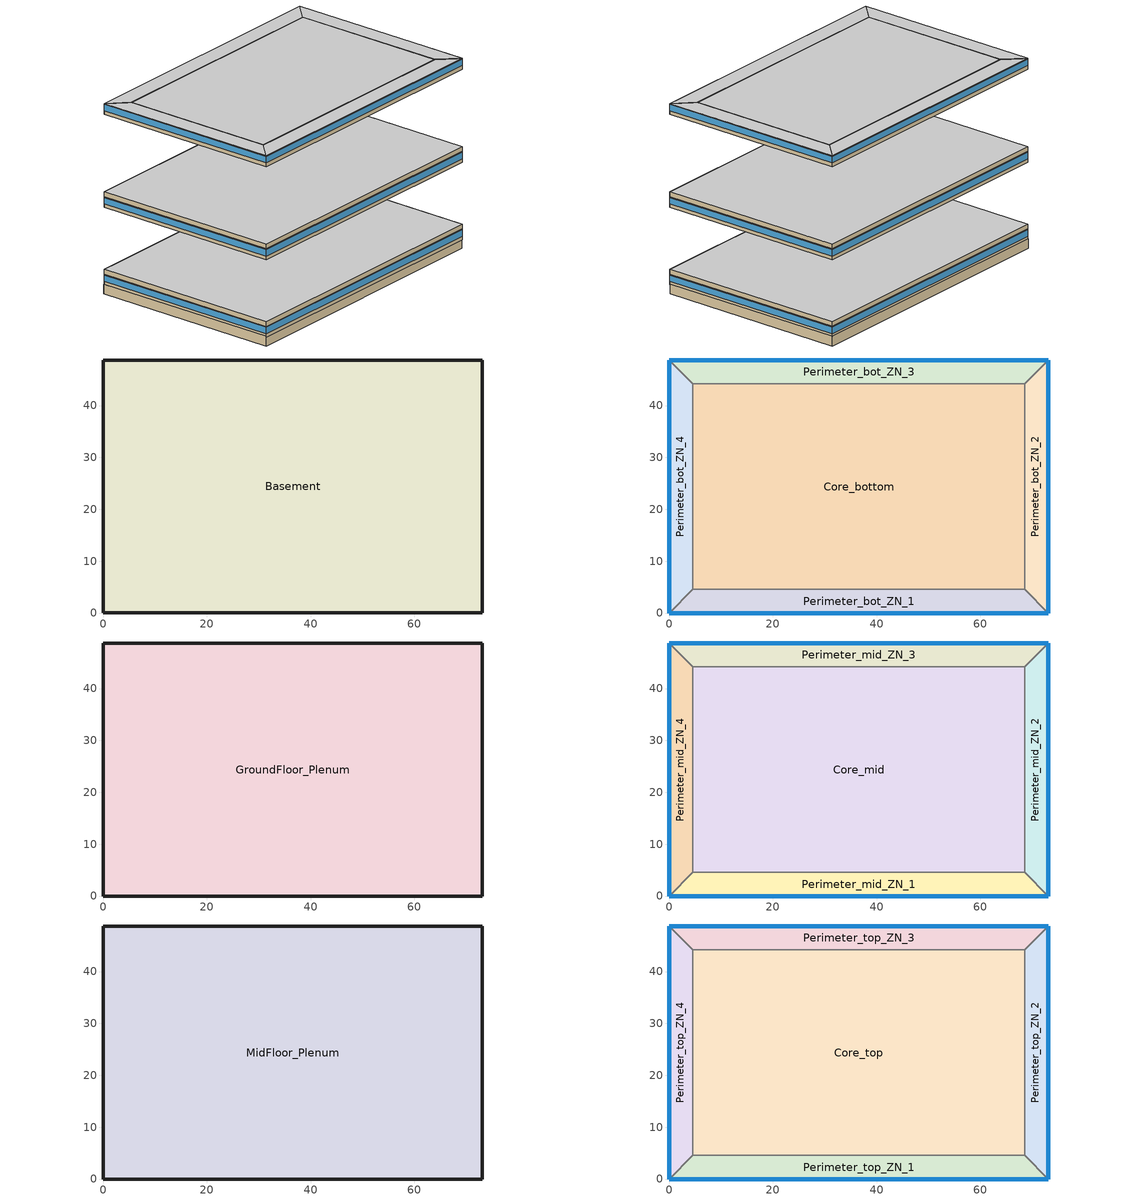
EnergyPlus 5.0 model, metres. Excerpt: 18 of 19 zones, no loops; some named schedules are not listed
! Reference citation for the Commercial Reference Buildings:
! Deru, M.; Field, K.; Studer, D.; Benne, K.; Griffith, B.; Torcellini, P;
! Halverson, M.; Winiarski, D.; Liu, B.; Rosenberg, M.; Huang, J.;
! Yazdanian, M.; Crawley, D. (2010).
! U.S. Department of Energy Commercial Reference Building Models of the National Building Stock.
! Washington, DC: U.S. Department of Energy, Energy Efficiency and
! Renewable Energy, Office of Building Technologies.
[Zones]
Basement
 floor ground (ext-slab): 73.11,48.78 73.11,0.04 0,0.04 0,48.78 z-2.24
 wall ground (Underground Wall Non-res): 73.11,0.04 73.11,48.78 0,48.78 0,0.04 73.11,0.04 z-2.24:0.2
Core_bottom
 floor to Basement (INT-FLOOR-TOPSIDE): 68.53,44.16 68.53,4.57 4.57,4.57 4.57,44.16 z0
 wall to Perimeter_bot_ZN_2 (int-walls): 68.53,4.57 68.53,44.16 z0:2.74
 wall to Perimeter_bot_ZN_3 (int-walls): 68.53,44.16 4.57,44.16 z0:2.74
 wall to Perimeter_bot_ZN_1 (int-walls): 4.57,4.57 68.53,4.57 z0:2.74
 wall to Perimeter_bot_ZN_4 (int-walls): 4.57,44.16 4.57,4.57 z0:2.74
Perimeter_bot_ZN_1
 floor to Basement (INT-FLOOR-TOPSIDE): 68.53,4.57 73.11,0 0,0 4.57,4.57 z0
 wall outside (Mass Non-res Ext Wall): 0,0 73.11,0 z0:2.74
 wall to Perimeter_bot_ZN_2 (int-walls): 73.11,0 68.53,4.57 z0:2.74
 wall to Perimeter_bot_ZN_4 (int-walls): 4.57,4.57 0,0 z0:2.74
 window (Window Non-res Fixed): 0,0 73.11,0 z0.91:2.5
Perimeter_bot_ZN_2
 floor to Basement (INT-FLOOR-TOPSIDE): 68.53,44.16 73.11,48.74 73.11,0 68.53,4.57 z0
 wall outside (Mass Non-res Ext Wall): 73.11,0 73.11,48.74 z0:2.74
 wall to Perimeter_bot_ZN_3 (int-walls): 73.11,48.74 68.53,44.16 z0:2.74
 window (Window Non-res Fixed): 73.11,0 73.11,48.74 z0.91:2.5
Perimeter_bot_ZN_3
 floor to Basement (INT-FLOOR-TOPSIDE): 4.57,44.16 0,48.74 73.11,48.74 68.53,44.16 z0
 wall outside (Mass Non-res Ext Wall): 73.11,48.74 0,48.74 z0:2.74
 wall to Perimeter_bot_ZN_4 (int-walls): 0,48.74 4.57,44.16 z0:2.74
 window (Window Non-res Fixed): 73.11,48.74 0,48.74 z0.91:2.5
Perimeter_bot_ZN_4
 floor to Basement (INT-FLOOR-TOPSIDE): 4.57,4.57 0,0 0,48.74 4.57,44.16 z0
 wall outside (Mass Non-res Ext Wall): 0,48.74 0,0 z0:2.74
 window (Window Non-res Fixed): 0,48.74 0,0 z0.91:2.5
GroundFloor_Plenum
 floor to Perimeter_bot_ZN_1 (DropCeiling): 4.57,4.57 68.53,4.57 73.11,0 0,0 z2.74
 floor to Perimeter_bot_ZN_2 (DropCeiling): 73.11,48.74 73.11,0 68.53,4.57 68.53,44.16 z2.74
 floor to Perimeter_bot_ZN_3 (DropCeiling): 68.53,44.16 4.57,44.16 0,48.74 73.11,48.74 z2.74
 floor to Perimeter_bot_ZN_4 (DropCeiling): 4.57,44.16 4.57,4.57 0,0 0,48.74 z2.74
 floor to Core_bottom (DropCeiling): 68.53,4.57 4.57,4.57 4.57,44.16 68.53,44.16 z2.74
 wall outside (Mass Non-res Ext Wall): 73.11,0 73.11,48.74 0,48.74 0,0 73.11,0 z2.74:3.96
 ceiling adiabatic (INT-FLOOR-UNDERSIDE): 73.11,0 73.11,48.74 0,48.74 0,0 z3.96
Core_mid
 floor adiabatic (INT-FLOOR-TOPSIDE): 68.53,44.16 68.53,4.57 4.57,4.57 4.57,44.16 z19.82
 wall to Perimeter_mid_ZN_2 (int-walls): 68.53,4.57 68.53,44.16 z19.82:22.56
 wall to Perimeter_mid_ZN_3 (int-walls): 68.53,44.16 4.57,44.16 z19.82:22.56
 wall to Perimeter_mid_ZN_1 (int-walls): 4.57,4.57 68.53,4.57 z19.82:22.56
 wall to Perimeter_mid_ZN_4 (int-walls): 4.57,44.16 4.57,4.57 z19.82:22.56
Perimeter_mid_ZN_1
 floor adiabatic (INT-FLOOR-TOPSIDE): 68.53,4.57 73.11,0 0,0 4.57,4.57 z19.82
 wall outside (Mass Non-res Ext Wall): 0,0 73.11,0 z19.82:22.56
 wall to Perimeter_mid_ZN_2 (int-walls): 73.11,0 68.53,4.57 z19.82:22.56
 wall to Perimeter_mid_ZN_4 (int-walls): 4.57,4.57 0,0 z19.82:22.56
 window (Window Non-res Fixed): 0,0 73.11,0 z20.73:22.32
Perimeter_mid_ZN_2
 floor adiabatic (INT-FLOOR-TOPSIDE): 68.53,44.16 73.11,48.74 73.11,0 68.53,4.57 z19.82
 wall outside (Mass Non-res Ext Wall): 73.11,0 73.11,48.74 z19.82:22.56
 wall to Perimeter_mid_ZN_3 (int-walls): 73.11,48.74 68.53,44.16 z19.82:22.56
 window (Window Non-res Fixed): 73.11,0 73.11,48.74 z20.73:22.32
Perimeter_mid_ZN_3
 floor adiabatic (INT-FLOOR-TOPSIDE): 4.57,44.16 0,48.74 73.11,48.74 68.53,44.16 z19.82
 wall outside (Mass Non-res Ext Wall): 73.11,48.74 0,48.74 z19.82:22.56
 wall to Perimeter_mid_ZN_4 (int-walls): 0,48.74 4.57,44.16 z19.82:22.56
 window (Window Non-res Fixed): 73.11,48.74 0,48.74 z20.73:22.32
Perimeter_mid_ZN_4
 floor adiabatic (INT-FLOOR-TOPSIDE): 4.57,4.57 0,0 0,48.74 4.57,44.16 z19.82
 wall outside (Mass Non-res Ext Wall): 0,48.74 0,0 z19.82:22.56
 window (Window Non-res Fixed): 0,48.74 0,0 z20.73:22.32
MidFloor_Plenum
 floor to Perimeter_mid_ZN_1 (DropCeiling): 73.11,0 0,0 4.57,4.57 68.53,4.57 z22.56
 floor to Perimeter_mid_ZN_2 (DropCeiling): 73.11,0 68.53,4.57 68.53,44.16 73.11,48.74 z22.56
 floor to Perimeter_mid_ZN_3 (DropCeiling): 0,48.74 73.11,48.74 68.53,44.16 4.57,44.16 z22.56
 floor to Perimeter_mid_ZN_4 (DropCeiling): 0,0 0,48.74 4.57,44.16 4.57,4.57 z22.56
 floor to Core_mid (DropCeiling): 68.53,4.57 4.57,4.57 4.57,44.16 68.53,44.16 z22.56
 wall outside (Mass Non-res Ext Wall): 73.11,0 73.11,48.74 0,48.74 0,0 73.11,0 z22.56:23.78
 ceiling adiabatic (INT-FLOOR-UNDERSIDE): 73.11,48.74 0,48.74 0,0 73.11,0 z23.78
Core_top
 floor adiabatic (INT-FLOOR-TOPSIDE): 68.53,44.16 68.53,4.57 4.57,4.57 4.57,44.16 z43.6
 wall to Perimeter_top_ZN_2 (int-walls): 68.53,4.57 68.53,44.16 z43.6:46.34
 wall to Perimeter_top_ZN_3 (int-walls): 68.53,44.16 4.57,44.16 z43.6:46.34
 wall to Perimeter_top_ZN_1 (int-walls): 4.57,4.57 68.53,4.57 z43.6:46.34
 wall to Perimeter_top_ZN_4 (int-walls): 4.57,44.16 4.57,4.57 z43.6:46.34
 ceiling to TopFloor_Plenum (DropCeiling): 4.57,44.16 4.57,4.57 68.53,4.57 68.53,44.16 z46.34
Perimeter_top_ZN_1
 floor adiabatic (INT-FLOOR-TOPSIDE): 68.53,4.57 73.11,0 0,0 4.57,4.57 z43.6
 wall outside (Mass Non-res Ext Wall): 0,0 73.11,0 z43.6:46.34
 wall to Perimeter_top_ZN_2 (int-walls): 73.11,0 68.53,4.57 z43.6:46.34
 wall to Perimeter_top_ZN_4 (int-walls): 4.57,4.57 0,0 z43.6:46.34
 window (Window Non-res Fixed): 0,0 73.11,0 z44.51:46.1
 ceiling to TopFloor_Plenum (DropCeiling): 4.57,4.57 0,0 73.11,0 68.53,4.57 z46.34
Perimeter_top_ZN_2
 floor adiabatic (INT-FLOOR-TOPSIDE): 68.53,44.16 73.11,48.74 73.11,0 68.53,4.57 z43.6
 wall outside (Mass Non-res Ext Wall): 73.11,0 73.11,48.74 z43.6:46.34
 wall to Perimeter_top_ZN_3 (int-walls): 73.11,48.74 68.53,44.16 z43.6:46.34
 window (Window Non-res Fixed): 73.11,0 73.11,48.74 z44.51:46.1
 ceiling to TopFloor_Plenum (DropCeiling): 68.53,4.57 73.11,0 73.11,48.74 68.53,44.16 z46.34
Perimeter_top_ZN_3
 floor adiabatic (INT-FLOOR-TOPSIDE): 4.57,44.16 0,48.74 73.11,48.74 68.53,44.16 z43.6
 wall outside (Mass Non-res Ext Wall): 73.11,48.74 0,48.74 z43.6:46.34
 wall to Perimeter_top_ZN_4 (int-walls): 0,48.74 4.57,44.16 z43.6:46.34
 window (Window Non-res Fixed): 73.11,48.74 0,48.74 z44.51:46.1
 ceiling to TopFloor_Plenum (DropCeiling): 68.53,44.16 73.11,48.74 0,48.74 4.57,44.16 z46.34
Perimeter_top_ZN_4
 floor adiabatic (INT-FLOOR-TOPSIDE): 4.57,4.57 0,0 0,48.74 4.57,44.16 z43.6
 wall outside (Mass Non-res Ext Wall): 0,48.74 0,0 z43.6:46.34
 window (Window Non-res Fixed): 0,48.74 0,0 z44.51:46.1
 ceiling to TopFloor_Plenum (DropCeiling): 4.57,44.16 0,48.74 0,0 4.57,4.57 z46.34
[Building]
Ref Bldg Large Office New2004_v1.3_5.0: North Axis=0; Terrain=City; Loads Convergence Tolerance Value=0.04; Temperature Convergence Tolerance Value=0.2; Solar Distribution=FullInteriorAndExterior; Maximum Number of Warmup Days=25
[Site:Location]
USA MT-HELENA: Latitude {deg}=46.58; Longitude {deg}=-112; Time Zone {hr}=-7; Elevation {m}=1188
[SizingPeriod:DesignDay] Barometric Pressure {Pa}=87844; Rain {0-no,1-yes}=0; Snow on ground {0-no,1-yes}=0; Day of Month=21; Daylight Savings Time Indicator=0; Humidity Indicating Type=WetBulb
Name | Maximum Dry-Bulb Temperature {C} | Daily Temp Range {C} | Humidity Indicating Conditions at Maximum Dry-Bulb | Wind Speed {m/s} design conditions vs. traditional 6.71 m/s (15 mph) | Wind Direction {Degrees; N=0, S=180} | Clearness {0.0 to 1.1} | Month | Day Type | Wind Speed {m/s} design conditions vs. traditional 3.35 m/s (7mph)
HELENA Ann Htg 99.6% Condns DB | -27.3 | 0 | -27.3 | 1.7 | 300 | 0 | 1 | WinterDesignDay
HELENA Ann Clg .4% Condns WB=>MDB | 28.4 | 15.7 | 17.7 |  | 290 | 1 | 7 | SummerDesignDay | 4.9
[Site:WaterMainsTemperature]
Calculation Method=CORRELATION; Annual Average Outdoor Air Temperature {C}=6.76; Maximum Difference In Monthly Average Outdoor Air Temperatures {deltaC}=27.7
[Site:GroundTemperature:BuildingSurface]
19.119, 19.149, 19.147, 19.203, 19.279, 20.043, 21.32, 20.987, 19.824, 19.408, 19.293, 19.174
[Construction]
Mass Non-res Ext Wall: 1IN Stucco, 8IN Concrete HW, Mass NonRes Wall Insulation, 1/2IN Gypsum
ext-slab: HW CONCRETE, CP02 CARPET PAD
int-walls: 1/2IN Gypsum, 1/2IN Gypsum
INT-FLOOR-TOPSIDE: MAT-CC05 4 HW CONCRETE, CP02 CARPET PAD
INT-FLOOR-UNDERSIDE: CP02 CARPET PAD, MAT-CC05 4 HW CONCRETE
Underground Wall Non-res: 8IN Concrete HW, UGWall NonRes Insulation
Window Non-res Fixed: NonRes Fixed Assembly Window
DropCeiling: Std AC02
InteriorFurnishings: Std Wood 6inch
[Material] Thermal Absorptance=0.9
Name | Roughness | Thickness {m} | Conductivity {W/m-K} | Density {kg/m3} | Specific Heat {J/kg-K} | Solar Absorptance | Visible Absorptance | Visible Absorptance! Common Materials | Thickness | Conductivity | Density | Specific Heat
Mass NonRes Wall Insulation | MediumRough | 0.0623673 | 0.049 | 265 | 836.8 | 0.7 | 0.7
UGWall NonRes Insulation | MediumRough | 0.0001 | 0.049 | 265 | 836.8 | 0.7 | 0.7
Std Wood 6inch | MediumSmooth | 0.15 | 0.12 | 540 | 1210 | 0.7 |  | 0.7
1/2IN Gypsum | Smooth | 0.0127 | 0.16 | 784.9 | 830 | 0.92 | 0.92
1IN Stucco | Smooth |  |  |  |  | 0.92 | 0.92 |  | 0.0253 | 0.6918 | 1858 | 837
8IN CONCRETE HW | Rough | 0.2032 | 1.311 | 2240 | 836.8 | 0.7 | 0.7
HW CONCRETE; MAT-CC05 4 HW CONCRETE | Rough | 0.1016 | 1.311 | 2240 | 836.8 | 0.7 | 0.7
Std AC02 | MediumSmooth | 0.0127 | 0.057 | 288 | 1339 | 0.7 | 0.2
[WindowMaterial:SimpleGlazingSystem]
NonRes Fixed Assembly Window: U-Factor=3.23646; Solar Heat Gain Coefficient=0.39
[Material:NoMass]
CP02 CARPET PAD: Roughness=VeryRough; Thermal Resistance {(m2-K)/W}=0.2165; Thermal Absorptance=0.9; Solar Absorptance=0.7; Visible Absorptance=0.8
[Zone] Type=1
Name | Multiplier | Part of Total Floor Area
Basement; Core_bottom; Core_top; Perimeter_bot_ZN_1; Perimeter_bot_ZN_2; Perimeter_bot_ZN_3; Perimeter_bot_ZN_4; Perimeter_top_ZN_1; Perimeter_top_ZN_2; Perimeter_top_ZN_3; Perimeter_top_ZN_4 | 1 | Yes
Core_mid; Perimeter_mid_ZN_1; Perimeter_mid_ZN_2; Perimeter_mid_ZN_3; Perimeter_mid_ZN_4 | 10 | Yes
GroundFloor_Plenum | 1 | No
MidFloor_Plenum | 10 | No
[People] Schedule=BLDG_OCC_SCH; Number of People Calculation Method=Area/Person; Fraction Radiant=0.3; User Specified Sensible Fraction=AUTOCALCULATE; Activity Level Schedule=ACTIVITY_SCH; Enable ASHRAE 55 Comfort Warnings=No; MRT Calculation=ZoneAveraged; Work Efficiency Schedule=WORK_EFF_SCH; Clothing Schedule=CLOTHING_SCH; Air Velocity Schedule=AIR_VELO_SCH; Thermal Comfort Report=FANGER
Name | Zone | Zone Area per Person
Basement People | Basement | 37.16
Core_bottom People | Core_bottom | 18.58
Core_mid People | Core_mid | 18.58
Core_top People | Core_top | 18.58
Perimeter_bot_ZN_1 People | Perimeter_bot_ZN_1 | 18.58
Perimeter_bot_ZN_2 People | Perimeter_bot_ZN_2 | 18.58
Perimeter_bot_ZN_3 People | Perimeter_bot_ZN_3 | 18.58
Perimeter_bot_ZN_4 People | Perimeter_bot_ZN_4 | 18.58
Perimeter_mid_ZN_1 People | Perimeter_mid_ZN_1 | 18.58
Perimeter_mid_ZN_2 People | Perimeter_mid_ZN_2 | 18.58
Perimeter_mid_ZN_3 People | Perimeter_mid_ZN_3 | 18.58
Perimeter_mid_ZN_4 People | Perimeter_mid_ZN_4 | 18.58
Perimeter_top_ZN_1 People | Perimeter_top_ZN_1 | 18.58
Perimeter_top_ZN_2 People | Perimeter_top_ZN_2 | 18.58
Perimeter_top_ZN_3 People | Perimeter_top_ZN_3 | 18.58
Perimeter_top_ZN_4 People | Perimeter_top_ZN_4 | 18.58
[Lights] Schedule=BLDG_LIGHT_SCH; Design Level Calculation Method=Watts/Area; Watts per Zone Area {W/m2}=10.76; Return Air Fraction=0; Fraction Radiant=0.7; Fraction Visible=0.2; Fraction Replaceable=1; Return Air Fraction is Calculated from Plenum Temperature=No
Name | Zone
Basement_Lights | Basement
Core_bottom_Lights | Core_bottom
Core_mid_Lights | Core_mid
Core_top_Lights | Core_top
Perimeter_bot_ZN_1_Lights | Perimeter_bot_ZN_1
Perimeter_bot_ZN_2_Lights | Perimeter_bot_ZN_2
Perimeter_bot_ZN_3_Lights | Perimeter_bot_ZN_3
Perimeter_bot_ZN_4_Lights | Perimeter_bot_ZN_4
Perimeter_mid_ZN_1_Lights | Perimeter_mid_ZN_1
Perimeter_mid_ZN_2_Lights | Perimeter_mid_ZN_2
Perimeter_mid_ZN_3_Lights | Perimeter_mid_ZN_3
Perimeter_mid_ZN_4_Lights | Perimeter_mid_ZN_4
Perimeter_top_ZN_1_Lights | Perimeter_top_ZN_1
Perimeter_top_ZN_2_Lights | Perimeter_top_ZN_2
Perimeter_top_ZN_3_Lights | Perimeter_top_ZN_3
Perimeter_top_ZN_4_Lights | Perimeter_top_ZN_4
[ElectricEquipment] Schedule=BLDG_EQUIP_SCH; Design Level Calculation Method=Watts/Area; Watts per Zone Floor Area {W/m2}=10.76; Fraction Latent=0; Fraction Radiant=0.5; Fraction Lost=0
Name | Zone
Basement_PlugMisc_Equip | Basement
Core_bottom_PlugMisc_Equip | Core_bottom
Core_mid_PlugMisc_Equip | Core_mid
Core_top_PlugMisc_Equip | Core_top
Perimeter_bot_ZN_1_PlugMisc_Equip | Perimeter_bot_ZN_1
Perimeter_bot_ZN_2_PlugMisc_Equip | Perimeter_bot_ZN_2
Perimeter_bot_ZN_3_PlugMisc_Equip | Perimeter_bot_ZN_3
Perimeter_bot_ZN_4_PlugMisc_Equip | Perimeter_bot_ZN_4
Perimeter_mid_ZN_1_PlugMisc_Equip | Perimeter_mid_ZN_1
Perimeter_mid_ZN_2_PlugMisc_Equip | Perimeter_mid_ZN_2
Perimeter_mid_ZN_3_PlugMisc_Equip | Perimeter_mid_ZN_3
Perimeter_mid_ZN_4_PlugMisc_Equip | Perimeter_mid_ZN_4
Perimeter_top_ZN_1_PlugMisc_Equip | Perimeter_top_ZN_1
Perimeter_top_ZN_2_PlugMisc_Equip | Perimeter_top_ZN_2
Perimeter_top_ZN_3_PlugMisc_Equip | Perimeter_top_ZN_3
Perimeter_top_ZN_4_PlugMisc_Equip | Perimeter_top_ZN_4
[Exterior:Lights]
Exterior Facade Lighting: Schedule=ALWAYS_ON; Design Level=51262; Control Option=AstronomicalClock
[Exterior:FuelEquipment]
Elevators: Fuel Use Type=Electricity; Schedule=BLDG_ELEVATORS; Design Level {W}=244444
[ZoneInfiltration:DesignFlowRate] Schedule=INFIL_QUARTER_ON_SCH; Design Volume Flow Rate Calculation Method=Flow/ExteriorArea; Flow per Exterior Surface Area {m3/s/m2}=0.000302; Constant Term Coefficient=1; Temperature Term Coefficient=0; Velocity Term Coefficient=0; Velocity Squared Term Coefficient=0
Name | Zone
GroundFloor_Plenum_Infiltration | GroundFloor_Plenum
MidFloor_Plenum_Infiltration | MidFloor_Plenum
Perimeter_bot_ZN_1_Infiltration | Perimeter_bot_ZN_1
Perimeter_bot_ZN_2_Infiltration | Perimeter_bot_ZN_2
Perimeter_bot_ZN_3_Infiltration | Perimeter_bot_ZN_3
Perimeter_bot_ZN_4_Infiltration | Perimeter_bot_ZN_4
Perimeter_mid_ZN_1_Infiltration | Perimeter_mid_ZN_1
Perimeter_mid_ZN_2_Infiltration | Perimeter_mid_ZN_2
Perimeter_mid_ZN_3_Infiltration | Perimeter_mid_ZN_3
Perimeter_mid_ZN_4_Infiltration | Perimeter_mid_ZN_4
Perimeter_top_ZN_1_Infiltration | Perimeter_top_ZN_1
Perimeter_top_ZN_2_Infiltration | Perimeter_top_ZN_2
Perimeter_top_ZN_3_Infiltration | Perimeter_top_ZN_3
Perimeter_top_ZN_4_Infiltration | Perimeter_top_ZN_4
[InternalMass] Construction=InteriorFurnishings
Name | Zone | Surface Area
Basement Internal Mass | Basement | 7126.21
Core_bottom Internal Mass | Core_bottom | 5064.65
Core_mid Internal Mass | Core_mid | 5064.65
Core_top Internal Mass | Core_top | 5064.65
Perimeter_bot_ZN_1 Internal Mass | Perimeter_bot_ZN_1 | 626.8394
Perimeter_bot_ZN_2 Internal Mass | Perimeter_bot_ZN_2 | 403.9503
Perimeter_bot_ZN_3 Internal Mass | Perimeter_bot_ZN_3 | 626.8257
Perimeter_bot_ZN_4 Internal Mass | Perimeter_bot_ZN_4 | 403.9503
Perimeter_mid_ZN_1 Internal Mass | Perimeter_mid_ZN_1 | 626.8394
Perimeter_mid_ZN_2 Internal Mass | Perimeter_mid_ZN_2 | 403.9503
Perimeter_mid_ZN_3 Internal Mass | Perimeter_mid_ZN_3 | 626.8257
Perimeter_mid_ZN_4 Internal Mass | Perimeter_mid_ZN_4 | 403.9503
Perimeter_top_ZN_1 Internal Mass | Perimeter_top_ZN_1 | 626.8394
Perimeter_top_ZN_2 Internal Mass | Perimeter_top_ZN_2 | 403.9503
Perimeter_top_ZN_3 Internal Mass | Perimeter_top_ZN_3 | 626.8257
Perimeter_top_ZN_4 Internal Mass | Perimeter_top_ZN_4 | 403.9503
[AvailabilityManager:NightCycle] Availability Schedule=ALWAYS_ON; Fan Schedule=HVACOperationSchd; Control Type {CycleOnAny | CycleOnControlZone | CycleOnAnyZoneFansOnly}=CycleOnAny; Thermostat Tolerance {delta C}=1; Cycling Run Time {s}=1800
VAV_1 Availability Manager; VAV_2 Availability Manager; VAV_3 Availability Manager; VAV_5 Availability Manager
[AirLoopHVAC:ReturnPlenum]
Name | Zone
VAV_2 Return Plenum | MidFloor_Plenum
VAV_1 Return Plenum | GroundFloor_Plenum
[UtilityCost:Tariff]
Name | Output Meter | Conversion Factor Choice | Demand Window Length | Monthly Charge or Variable | Group
NorthWesternEnergy_GS-1_GeneralServiceDemand | Electricity:Facility | kWh | HalfHour | 8.02 | Comm Elec
NorthWesternEnergy_GS-1_GeneralService | Electricity:Facility | kWh | HalfHour | 6.87 | Comm Elec
MT_EIAMonthlyRateGas | Gas:Facility | MCF |  | 0 | Comm Gas
[UtilityCost:Charge:Simple] Season=Annual
Name | Charge Variable | Tariff | Source Variable | Category Variable | Cost per Unit Value or Variable
 | SupplyEnergyCharge | NorthWesternEnergy_GS-1_GeneralServiceDemand | TotalEnergy | EnergyCharges | 0.042201
 | SupplyDeferredEnergyCharge | NorthWesternEnergy_GS-1_GeneralServiceDemand | TotalEnergy | EnergyCharges | 0.000139
 | TransmissionDemandCharge | NorthWesternEnergy_GS-1_GeneralServiceDemand | TotalDemand | DemandCharges | 2.648963
 | DistributionEnergyCharge | NorthWesternEnergy_GS-1_GeneralServiceDemand | TotalEnergy | EnergyCharges | 0.004283
 | DistributionDemandCharge | NorthWesternEnergy_GS-1_GeneralServiceDemand | TotalDemand | DemandCharges | 5.399851
 | CTC-QFEnergyCharge | NorthWesternEnergy_GS-1_GeneralServiceDemand | TotalEnergy | EnergyCharges | 0.002345
 | USBCEnergyCharge | NorthWesternEnergy_GS-1_GeneralServiceDemand | TotalEnergy | EnergyCharges | 0.001143
 | TaxofTwoPercent | NorthWesternEnergy_GS-1_GeneralServiceDemand | SubTotal | Taxes | 0.02
 | SupplyEnergyCharge | NorthWesternEnergy_GS-1_GeneralService | TotalEnergy | EnergyCharges | 0.038175
 | SupplyDeferredEnergyCharge | NorthWesternEnergy_GS-1_GeneralService | TotalEnergy | EnergyCharges | 0.000139
 | TransmissionEnergyCharge | NorthWesternEnergy_GS-1_GeneralService | TotalEnergy | EnergyCharges | 0.00739
 | DistributionEnergyCharge | NorthWesternEnergy_GS-1_GeneralService | TotalEnergy | EnergyCharges | 0.034219
 | CTC-QFEnergyCharge | NorthWesternEnergy_GS-1_GeneralService | TotalEnergy | EnergyCharges | 0.002345
 | USBCEnergyCharge | NorthWesternEnergy_GS-1_GeneralService | TotalEnergy | EnergyCharges | 0.001143
 | TaxofTwoPercent | NorthWesternEnergy_GS-1_GeneralService | SubTotal | Taxes | 0.02
 | MonthlyRateGasCharge | MT_EIAMonthlyRateGas | totalEnergy | EnergyCharges | MT_MonthlyGasRates
 | TaxofTwoPercent | MT_EIAMonthlyRateGas | SubTotal | Taxes | 0.02
[UtilityCost:Qualify]
MaxDemand1000kw: Tariff=NorthWesternEnergy_GS-1_GeneralService; Variable=TotalDemand; Qualify Type=Maximum; Threshold Value or Variable=1000; Season=Annual; Threshold Test=Count; Number of Months=1
[UtilityCost:Variable]
MT_MonthlyGasRates: Tariff=MT_EIAMonthlyRateGas; Variable Type=Currency; January Value=8.09; February Value=8.5; March Value=8.64; April Value=8.95; May Value=9.64; June Value=10.33; July Value=10.97; August Value=11.14; September Value=10.37; October Value=9.36; November Value=7.72; December Value=7.66
[Schedule:Compact]
BLDG_OCC_SCH: Fraction, Through: 12/31, For: SummerDesignDay, Until: 06:00, 0, Until: 22:00, 1, Until: 24:00, 0.05, For: Weekdays, Until: 06:00, 0, Until: 07:00, 0.1, Until: 08:00, 0.2, Until: 12:00, 0.95, Until: 13:00, 0.5, Until: 17:00, 0.95, Until: 18:00, 0.7, Until: 20:00, 0.4, Until: 22:00, 0.1, Until: 24:00, 0.05, For: Saturday, Until: 06:00, 0, Until: 08:00, 0.1, Until: 14:00, 0.5, Until: 17:00, 0.1, Until: 24:00, 0, For: AllOtherDays, Until: 24:00, 0
ACTIVITY_SCH: Through: 12/31, For: AllDays, Until: 24:00, 120
WORK_EFF_SCH: Through: 12/31, For: AllDays, Until: 24:00, 0
